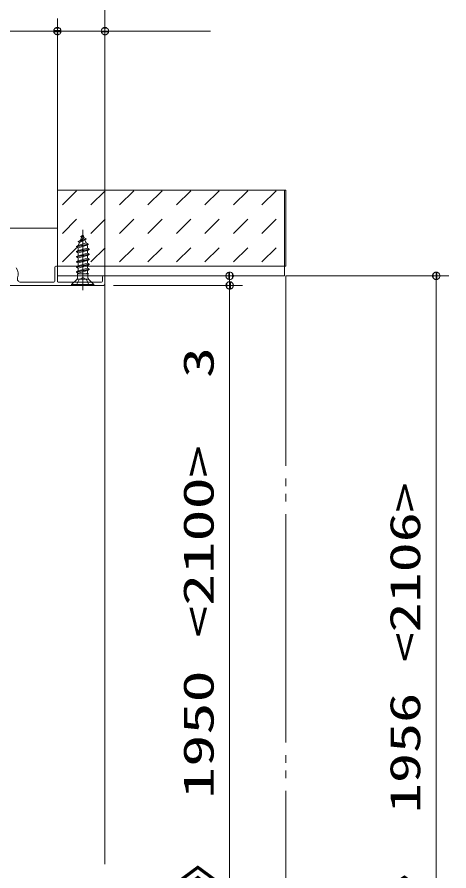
# Model space of a CAD drawing. Units: millimetres on the paper. Extents: x -305 to 305, y -152 to 152.
# Drawn here: x -55.2 to -21.2, y 46.6 to 113.9 of the extents above; entities that cross this region are included whole.
import ezdxf
from ezdxf.enums import TextEntityAlignment as Align

# ---------------------------------------------------------------- set-up
doc = ezdxf.new("R2010")
doc.units = ezdxf.units.MM
for name, pattern in [('LONG_CHAIN', [21, 18, -1, 1, -1]), ('LONG_DASHED2', [13, 12, -1]), ('LONG_DOUBLE_CHAIN', [21.8, 18, -1, 0.6, -0.6, 0.6, -1])]:
    doc.linetypes.add(name, pattern=pattern)
doc.layers.add('0-1_RV', color=7, linetype='Continuous', lineweight=9)
doc.layers.add('0-2_0', color=7, linetype='Continuous', lineweight=9)
doc.styles.add('ＭＳ ゴシック', font='')
doc.styles.get('ＭＳ ゴシック').set_extended_font_data('MS Gothic')

# ---------------------------------------------------------------- blocks, each defined once
blk = doc.blocks.new('_DOTSMALL')
at = {"layer": '0-2_0'}
for p, q in [((0.0746, 0.1), (-0.0746, 0.1)), ((0.1223, -0.0248), (-0.1223, -0.0248))]:
    blk.add_line(p, q, dxfattribs=at)
for points in [[(0.125, 0), (0.124, 0.0157), (0.1211, 0.0311), (0.1162, 0.046), (0.1095, 0.0602), (0.1011, 0.0735), (0.0911, 0.0856), (0.0797, 0.0963), (0.067, 0.1055), (0.0532, 0.1131), (0.0386, 0.1189), (0.0234, 0.1228), (0.0078, 0.1248), (-0.0078, 0.1248), (-0.0234, 0.1228), (-0.0386, 0.1189), (-0.0532, 0.1131), (-0.067, 0.1055), (-0.0797, 0.0963), (-0.0911, 0.0856), (-0.1011, 0.0735), (-0.1095, 0.0602), (-0.1162, 0.046), (-0.1211, 0.0311), (-0.124, 0.0157), (-0.125, 0), (0, 0)], [(-0.125, 0), (-0.124, -0.0157), (-0.1211, -0.0311), (-0.1162, -0.046), (-0.1095, -0.0602), (-0.1011, -0.0735), (-0.0911, -0.0856), (-0.0797, -0.0963), (-0.067, -0.1055), (-0.0532, -0.1131), (-0.0386, -0.1189), (-0.0234, -0.1228), (-0.0078, -0.1248), (0.0078, -0.1248), (0.0234, -0.1228), (0.0386, -0.1189), (0.0532, -0.1131), (0.067, -0.1055), (0.0797, -0.0963), (0.0911, -0.0856), (0.1011, -0.0735), (0.1095, -0.0602), (0.1162, -0.046), (0.1211, -0.0311), (0.124, -0.0157), (0.125, 0), (0, 0)]]:
    blk.add_lwpolyline(points, close=True, dxfattribs=at)

msp = doc.modelspace()

# ---------------------------------------------------------------- linework, layer by layer
at = {"layer": '0-1_RV'}
for p, q in [((-48.288, 93.464), (-48.288, 121.678)), ((-52.039, 105.338), (-52.039, 113.746)), ((-52.039, 100.213), (-52.039, 113.746)), ((-48.289, 92.713), (-48.289, 113.746)), ((-82.039, 112.746), (-52.039, 112.746)), ((-50.609, 112.746), (-52.929, 112.746)), ((-52.039, 112.746), (-48.289, 112.746)), ((-48.289, 112.746), (-39.969, 112.746)), ((-51.642, 99.048), (-50.52, 100.171)), ((-49.397, 99.048), (-48.275, 100.171)), ((-47.152, 99.048), (-46.03, 100.171)), ((-44.907, 99.048), (-43.785, 100.171)), ((-42.662, 99.048), (-41.539, 100.171)), ((-40.417, 99.048), (-39.294, 100.171)), ((-38.172, 99.048), (-37.049, 100.171)), ((-35.927, 99.048), (-34.804, 100.171)), ((-51.642, 96.803), (-50.52, 97.926)), ((-49.397, 96.803), (-48.275, 97.926)), ((-47.152, 96.803), (-46.03, 97.926)), ((-44.907, 96.803), (-43.785, 97.926)), ((-42.662, 96.803), (-41.539, 97.926)), ((-40.417, 96.803), (-39.294, 97.926)), ((-38.172, 96.803), (-37.049, 97.926)), ((-35.927, 96.803), (-34.804, 97.926)), ((-74.313, 97.214), (-52.038, 97.214)), ((-52.038, 93.464), (-52.038, 97.214)), ((-50.388, 96.144), (-49.776, 96.343)), ((-50.388, 96.169), (-50.225, 96.263)), ((-50.296, 96.091), (-49.863, 96.292)), ((-50.038, 96.714), (-50.225, 96.263)), ((-50.225, 96.263), (-49.932, 96.458)), ((-50.188, 96.566), (-50.071, 96.634)), ((-50.188, 96.541), (-50.188, 96.566)), ((-50.188, 96.541), (-50.125, 96.505)), ((-50.038, 96.714), (-49.932, 96.458)), ((-49.932, 96.458), (-49.776, 96.368)), ((-49.863, 96.292), (-49.776, 96.343)), ((-49.863, 96.292), (-49.771, 96.068)), ((-49.776, 96.343), (-49.776, 96.368)), ((-51.642, 94.558), (-50.52, 95.681)), ((-50.538, 95.771), (-49.601, 95.97)), ((-50.538, 95.746), (-49.601, 95.945)), ((-50.538, 95.771), (-50.394, 95.855)), ((-50.538, 95.746), (-50.538, 95.771)), ((-50.538, 95.746), (-50.407, 95.671)), ((-49.538, 95.573), (-50.538, 95.374)), ((-49.697, 95.89), (-50.407, 95.671)), ((-50.407, 95.45), (-50.407, 95.671)), ((-50.407, 95.45), (-49.669, 95.648)), ((-50.296, 96.091), (-50.394, 95.855)), ((-50.394, 95.855), (-49.771, 96.068)), ((-50.388, 96.144), (-50.296, 96.091)), ((-49.771, 96.068), (-49.601, 95.97)), ((-49.697, 95.89), (-49.601, 95.945)), ((-49.697, 95.89), (-49.669, 95.824)), ((-49.669, 95.648), (-49.669, 95.824)), ((-49.669, 95.648), (-49.538, 95.573)), ((-49.601, 95.945), (-49.601, 95.97)), ((-49.538, 95.548), (-49.538, 95.573)), ((-49.397, 94.558), (-48.275, 95.681)), ((-47.152, 94.558), (-46.03, 95.681)), ((-44.907, 94.558), (-43.785, 95.681)), ((-42.662, 94.558), (-41.539, 95.681)), ((-40.417, 94.558), (-39.294, 95.681)), ((-38.172, 94.558), (-37.049, 95.681)), ((-35.927, 94.558), (-34.804, 95.681)), ((-50.538, 95.349), (-49.538, 95.548)), ((-50.538, 95.374), (-50.407, 95.45)), ((-50.538, 95.349), (-50.538, 95.374)), ((-50.538, 95.349), (-50.407, 95.273)), ((-50.538, 94.976), (-49.538, 95.175)), ((-49.538, 95.15), (-50.538, 94.951)), ((-50.538, 94.976), (-50.407, 95.052)), ((-50.538, 94.951), (-50.538, 94.976)), ((-50.538, 94.951), (-50.407, 94.876)), ((-49.669, 95.472), (-50.407, 95.273)), ((-50.407, 95.052), (-50.407, 95.273)), ((-50.407, 95.052), (-49.669, 95.251)), ((-49.669, 95.074), (-50.407, 94.876)), ((-49.669, 95.472), (-49.538, 95.548)), ((-49.669, 95.251), (-49.669, 95.472)), ((-49.669, 95.251), (-49.538, 95.175)), ((-49.669, 95.074), (-49.538, 95.15)), ((-49.669, 94.853), (-49.669, 95.074)), ((-49.538, 95.15), (-49.538, 95.175)), ((-52.163, 94.214), (-52.113, 94.214)), ((-50.538, 94.579), (-49.538, 94.778)), ((-49.538, 94.753), (-50.538, 94.554)), ((-50.538, 94.579), (-50.407, 94.655)), ((-50.538, 94.554), (-50.538, 94.579)), ((-50.538, 94.554), (-50.407, 94.478)), ((-50.538, 94.181), (-49.538, 94.38)), ((-49.538, 94.355), (-50.538, 94.156)), ((-50.538, 94.181), (-50.407, 94.257)), ((-50.407, 94.655), (-50.407, 94.876)), ((-50.407, 94.655), (-49.669, 94.853)), ((-49.669, 94.677), (-50.407, 94.478)), ((-50.407, 94.478), (-50.407, 94.257)), ((-50.407, 94.257), (-49.669, 94.456)), ((-49.669, 94.279), (-50.407, 94.081)), ((-49.669, 94.853), (-49.538, 94.778)), ((-49.669, 94.677), (-49.538, 94.753)), ((-49.669, 94.456), (-49.669, 94.677)), ((-49.669, 94.456), (-49.538, 94.38)), ((-49.669, 94.279), (-49.538, 94.355)), ((-49.669, 94.058), (-49.669, 94.279)), ((-49.538, 94.753), (-49.538, 94.778)), ((-49.538, 94.355), (-49.538, 94.38)), ((-52.238, 93.039), (-52.238, 94.139)), ((-52.038, 94.139), (-52.038, 93.039)), ((-50.538, 94.156), (-50.538, 94.181)), ((-50.538, 94.156), (-50.407, 94.081)), ((-50.538, 93.784), (-49.538, 93.983)), ((-49.538, 93.958), (-50.538, 93.759)), ((-50.538, 93.784), (-50.407, 93.86)), ((-50.538, 93.759), (-50.538, 93.784)), ((-50.538, 93.759), (-50.407, 93.683)), ((-49.583, 93.611), (-50.447, 93.611)), ((-50.447, 93.325), (-50.447, 93.611)), ((-50.407, 94.081), (-50.407, 93.86)), ((-50.407, 93.86), (-49.669, 94.058)), ((-49.669, 93.882), (-50.407, 93.683)), ((-50.407, 93.683), (-50.407, 93.611)), ((-49.855, 93.611), (-49.669, 93.661)), ((-49.669, 94.058), (-49.538, 93.983)), ((-49.669, 93.882), (-49.538, 93.958)), ((-49.669, 93.661), (-49.669, 93.882)), ((-49.669, 93.661), (-49.583, 93.611)), ((-49.629, 93.325), (-49.629, 93.611)), ((-49.538, 93.958), (-49.538, 93.983)), ((-54.932, 92.964), (-52.313, 92.964)), ((-48.288, 93.464), (-52.038, 93.464)), ((-51.963, 92.964), (-48.563, 92.964)), ((-50.913, 92.776), (-50.505, 93.184)), ((-49.601, 93.214), (-50.476, 93.214)), ((-48.488, 93.039), (-48.488, 93.389)), ((-48.413, 93.464), (-48.363, 93.464)), ((-48.288, 47.104), (-48.288, 93.464)), ((-48.288, 93.389), (-48.288, 92.839)), ((-38.472, 93.463), (-38.472, 92.713)), ((-34.04, 93.463), (-21.209, 93.463)), ((-22.209, 13.089), (-22.209, 93.463)), ((-48.413, 92.714), (-56.888, 92.714)), ((-50.913, 92.714), (-50.913, 92.776)), ((-50.913, 92.776), (-49.163, 92.776)), ((-50.913, 92.714), (-49.163, 92.714)), ((-50.913, 92.714), (-49.163, 92.714)), ((-47.614, 92.713), (-37.472, 92.713)), ((-38.472, 92.713), (-38.972, 92.713)), ((-38.472, 92.713), (-38.472, 84.406)), ((-38.472, 92.713), (-38.472, 13.838))]:
    msp.add_line(p, q, dxfattribs=at)
at = {"layer": '0-1_RV', "linetype": 'LONG_DOUBLE_CHAIN'}
for p, q in [((-52.039, 100.213), (-34.165, 100.213)), ((-52.039, 93.463), (-52.039, 100.213)), ((-34.165, 93.463), (-34.165, 100.213)), ((-52.039, 93.463), (-34.165, 93.463)), ((-34.04, 13.089), (-34.04, 93.463))]:
    msp.add_line(p, q, dxfattribs=at)
at = {"layer": '0-1_RV', "linetype": 'LONG_CHAIN'}
msp.add_line((-50.038, 92.339), (-50.038, 97.088), dxfattribs=at)
at = {"layer": '0-1_RV', "linetype": 'LONG_DASHED2'}
for p, q in [((-49.752, 93.168), (-50.038, 93.32)), ((-49.526, 92.714), (-49.752, 93.168))]:
    msp.add_line(p, q, dxfattribs=at)
at = {"layer": '0-1_RV'}
msp.add_lwpolyline([(-34.04, 94.213), (-52.039, 94.213), (-52.039, 100.213), (-34.04, 100.213)], close=True, dxfattribs=at)
for points in [[(-50.388, 96.144), (-50.388, 96.169), (-49.776, 96.368)], [(-49.163, 92.714), (-49.163, 92.776), (-49.571, 93.184)]]:
    msp.add_lwpolyline(points, dxfattribs=at)
at = {"layer": '0-1_RV', "linetype": 'LONG_DASHED2'}
msp.add_lwpolyline([(-50.551, 92.714), (-50.324, 93.168), (-50.038, 93.32)], dxfattribs=at)
at = {"layer": '0-1_RV'}
for centre, radius, start, end in [((-52.163, 94.139), 0.075, 90, 180), ((-52.113, 94.139), 0.075, 0, 90), ((-55.913, 93.589), 0.8, 339.07517, 38.36651), ((-54.932, 93.214), 0.25, 159.07517, 270), ((-52.313, 93.039), 0.075, 270, 0), ((-51.963, 93.039), 0.075, 180, 270), ((-50.647, 93.325), 0.2, 315, 0), ((-49.429, 93.325), 0.2, 180, 225), ((-48.563, 93.039), 0.075, 270, 0), ((-48.413, 93.389), 0.075, 90, 180), ((-48.363, 93.389), 0.075, 0, 90), ((-48.413, 92.839), 0.125, 270, 0)]:
    msp.add_arc(centre, radius, start, end, dxfattribs=at)

# ---------------------------------------------------------------- block references
at = {"layer": '0-1_RV', "xscale": 2.32, "yscale": 2.32}
for p, rotation in [((-52.039, 112.746), 180), ((-38.472, 93.463), 270), ((-22.209, 93.463), 90), ((-38.472, 92.713), 90), ((-38.472, 92.713), 90)]:
    msp.add_blockref('_DOTSMALL', p, dxfattribs=dict(at, rotation=rotation))
for p in [(-52.039, 112.746), (-48.289, 112.746)]:
    msp.add_blockref('_DOTSMALL', p, dxfattribs=at)

# ---------------------------------------------------------------- texts
at = {"layer": '0-1_RV', "style": 'ＭＳ ゴシック'}
for s, width, p in [('3', 1.5, (-39.009, 85.406)), ('《1850》 1950 <2100>', 1.55, (-39.009, 29.386)), ('《1856》 1956 <2106>', 1.45, (-22.746, 29.743))]:
    msp.add_text(s, height=2.405, rotation=90, dxfattribs=dict(at, width=width)).set_placement(p, align=Align.BOTTOM_LEFT)

doc.saveas('drawing.dxf')
